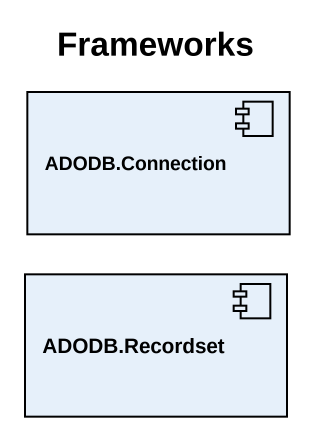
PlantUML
@startuml
title Frameworks
component "ADODB.Connection" as ADODB_Connection
component "ADODB.Recordset" as ADODB_Recordset
@enduml
